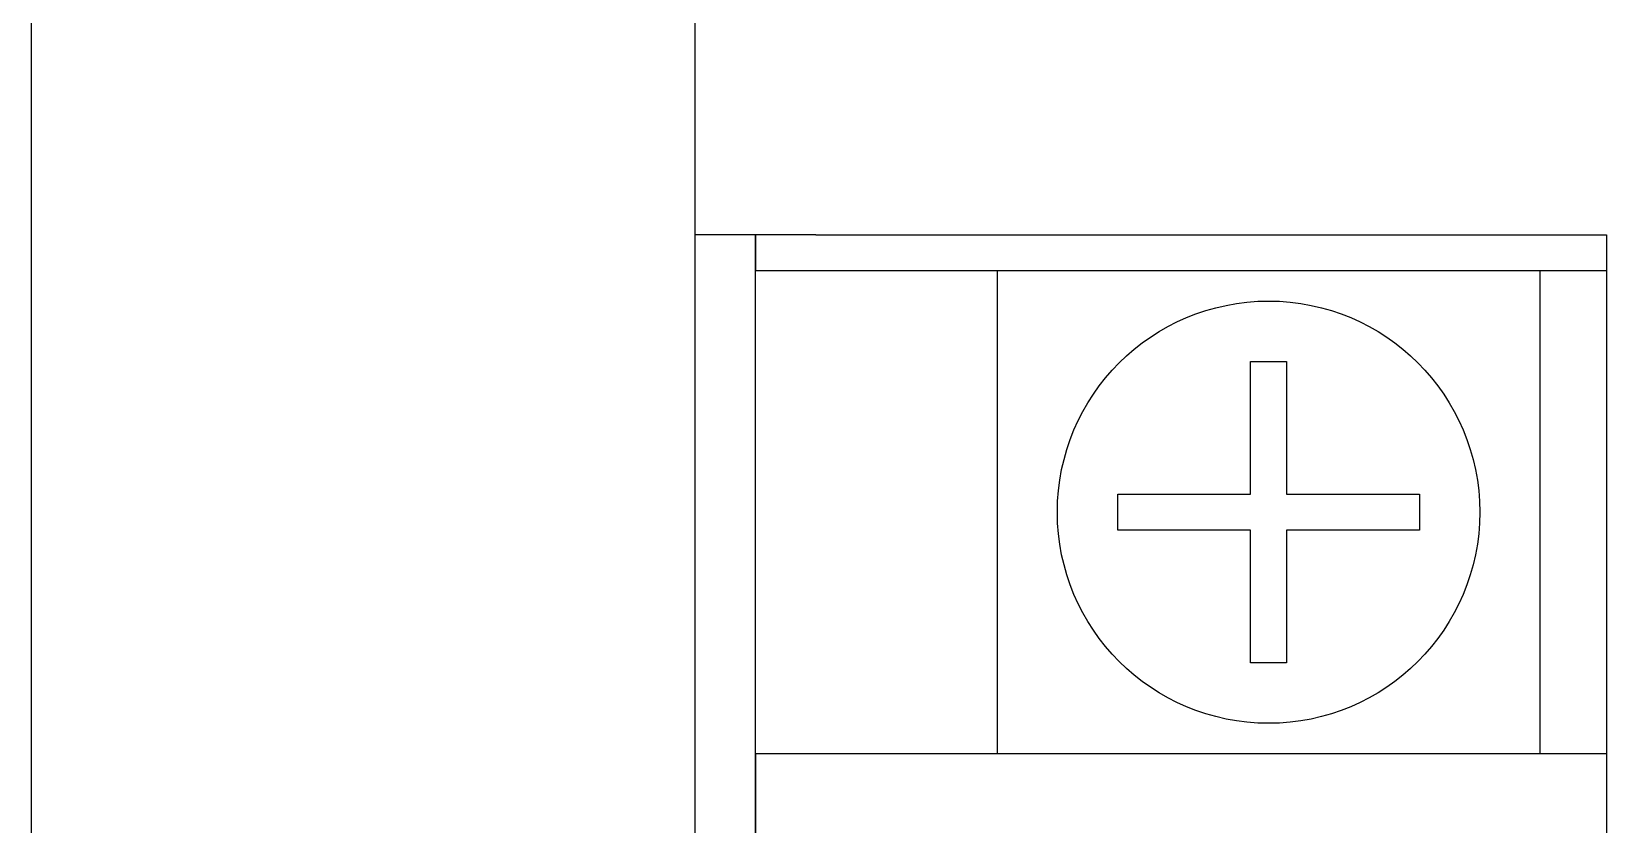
# Model space of a CAD drawing. Header units: millimetres. Extents: x 30232679 to 30326002, y -948068 to -920528.
# Drawn here: x 30313999.8 to 30314462.8, y -925087.1 to -924853.9 of the extents above; entities that cross this region are included whole.
import ezdxf

# ---------------------------------------------------------------- set-up
doc = ezdxf.new("R2010")
doc.units = ezdxf.units.MM
doc.header["$LTSCALE"] = 600
doc.header["$MEASUREMENT"] = 0
doc.layers.add('PARKING', color=7, linetype='CONTINUOUS')

msp = doc.modelspace()

# ---------------------------------------------------------------- linework, layer by layer
at = {"layer": 'PARKING', "linetype": 'Continuous'}
for p, q in [((30314194.93, -924913.65, 14196.36), (30314194.93, -923992.85, 14196.36)), ((30313999.77, -926246.06, 14196.36), (30313999.77, -924099.3, 14196.36)), ((30314194.93, -925413.97, 14196.36), (30314194.93, -924913.65, 14196.36)), ((30314230.42, -924913.65, 14196.36), (30314194.93, -924913.65, 14196.36)), ((30314212.67, -925413.97, 14196.36), (30314212.67, -924913.65, 14196.36)), ((30314212.67, -924913.65, 14196.36), (30314212.67, -924924.29, 14196.36)), ((30314230.42, -924913.65, 14196.36), (30314462.83, -924913.65, 14196.36)), ((30314462.83, -924913.65, 14196.36), (30314462.83, -925413.97, 14196.36)), ((30314248.16, -924924.29, 14196.36), (30314212.67, -924924.29, 14196.36)), ((30314212.67, -925066.23, 14196.36), (30314212.67, -924924.29, 14196.36)), ((30314462.83, -924924.29, 14196.36), (30314248.16, -924924.29, 14196.36)), ((30314283.64, -924924.29, 14196.36), (30314283.64, -925066.23, 14196.36)), ((30314443.32, -925066.23, 14196.36), (30314443.32, -924924.29, 14196.36)), ((30314358.16, -924952.21, 14196.36), (30314358.16, -924950.91, 14196.36)), ((30314358.16, -924950.91, 14196.36), (30314358.6, -924950.91, 14196.36)), ((30314358.16, -924953.54, 14196.36), (30314358.16, -924952.21, 14196.36)), ((30314358.16, -924954.92, 14196.36), (30314358.16, -924953.54, 14196.36)), ((30314358.6, -924950.91, 14196.36), (30314359.04, -924950.91, 14196.36)), ((30314359.04, -924950.91, 14196.36), (30314359.49, -924950.91, 14196.36)), ((30314359.49, -924950.91, 14196.36), (30314359.93, -924950.91, 14196.36)), ((30314359.93, -924950.91, 14196.36), (30314360.37, -924950.91, 14196.36)), ((30314360.37, -924950.91, 14196.36), (30314360.82, -924950.91, 14196.36)), ((30314360.82, -924950.91, 14196.36), (30314361.26, -924950.91, 14196.36)), ((30314361.26, -924950.91, 14196.36), (30314361.7, -924950.91, 14196.36)), ((30314361.7, -924950.91, 14196.36), (30314362.15, -924950.91, 14196.36)), ((30314362.15, -924950.91, 14196.36), (30314362.59, -924950.91, 14196.36)), ((30314362.59, -924950.91, 14196.36), (30314363.04, -924950.91, 14196.36)), ((30314363.04, -924950.91, 14196.36), (30314363.48, -924950.91, 14196.36)), ((30314363.48, -924950.91, 14196.36), (30314363.92, -924950.91, 14196.36)), ((30314363.92, -924950.91, 14196.36), (30314364.37, -924950.91, 14196.36)), ((30314364.37, -924950.91, 14196.36), (30314364.81, -924950.91, 14196.36)), ((30314364.81, -924950.91, 14196.36), (30314365.25, -924950.91, 14196.36)), ((30314365.25, -924950.91, 14196.36), (30314365.7, -924950.91, 14196.36)), ((30314365.7, -924950.91, 14196.36), (30314366.14, -924950.91, 14196.36)), ((30314366.14, -924950.91, 14196.36), (30314366.58, -924950.91, 14196.36)), ((30314366.58, -924950.91, 14196.36), (30314367.03, -924950.91, 14196.36)), ((30314367.03, -924950.91, 14196.36), (30314367.47, -924950.91, 14196.36)), ((30314367.47, -924950.91, 14196.36), (30314367.92, -924950.91, 14196.36)), ((30314367.92, -924950.91, 14196.36), (30314368.36, -924950.91, 14196.36)), ((30314368.36, -924950.91, 14196.36), (30314368.8, -924950.91, 14196.36)), ((30314368.8, -924950.91, 14196.36), (30314368.8, -924952.26, 14196.36)), ((30314368.8, -924952.26, 14196.36), (30314368.8, -924953.65, 14196.36)), ((30314368.8, -924953.65, 14196.36), (30314368.8, -924955.08, 14196.36)), ((30314358.16, -924956.33, 14196.36), (30314358.16, -924954.92, 14196.36)), ((30314358.16, -924957.78, 14196.36), (30314358.16, -924956.33, 14196.36)), ((30314358.16, -924959.26, 14196.36), (30314358.16, -924957.78, 14196.36)), ((30314368.8, -924955.08, 14196.36), (30314368.8, -924956.56, 14196.36)), ((30314368.8, -924956.56, 14196.36), (30314368.8, -924958.07, 14196.36)), ((30314368.8, -924958.07, 14196.36), (30314368.8, -924959.61, 14196.36)), ((30314358.16, -924960.77, 14196.36), (30314358.16, -924959.26, 14196.36)), ((30314358.16, -924962.31, 14196.36), (30314358.16, -924960.77, 14196.36)), ((30314358.16, -924963.87, 14196.36), (30314358.16, -924962.31, 14196.36)), ((30314368.8, -924959.61, 14196.36), (30314368.8, -924961.2, 14196.36)), ((30314368.8, -924961.2, 14196.36), (30314368.8, -924962.81, 14196.36)), ((30314368.8, -924962.81, 14196.36), (30314368.8, -924964.46, 14196.36)), ((30314358.16, -924965.46, 14196.36), (30314358.16, -924963.87, 14196.36)), ((30314358.16, -924967.08, 14196.36), (30314358.16, -924965.46, 14196.36)), ((30314358.16, -924968.73, 14196.36), (30314358.16, -924967.08, 14196.36)), ((30314368.8, -924964.46, 14196.36), (30314368.8, -924966.13, 14196.36)), ((30314368.8, -924966.13, 14196.36), (30314368.8, -924967.8, 14196.36)), ((30314368.8, -924967.8, 14196.36), (30314368.8, -924969.48, 14196.36)), ((30314358.16, -924970.39, 14196.36), (30314358.16, -924968.73, 14196.36)), ((30314358.16, -924972.09, 14196.36), (30314358.16, -924970.39, 14196.36)), ((30314358.16, -924973.8, 14196.36), (30314358.16, -924972.09, 14196.36)), ((30314368.8, -924969.48, 14196.36), (30314368.8, -924971.17, 14196.36)), ((30314368.8, -924971.17, 14196.36), (30314368.8, -924972.87, 14196.36)), ((30314358.16, -924975.54, 14196.36), (30314358.16, -924973.8, 14196.36)), ((30314358.16, -924977.29, 14196.36), (30314358.16, -924975.54, 14196.36)), ((30314358.16, -924979.07, 14196.36), (30314358.16, -924977.29, 14196.36)), ((30314368.8, -924972.87, 14196.36), (30314368.8, -924974.57, 14196.36)), ((30314368.8, -924974.57, 14196.36), (30314368.8, -924976.27, 14196.36)), ((30314368.8, -924976.27, 14196.36), (30314368.8, -924977.97, 14196.36)), ((30314358.16, -924980.86, 14196.36), (30314358.16, -924979.07, 14196.36)), ((30314358.16, -924982.67, 14196.36), (30314358.16, -924980.86, 14196.36)), ((30314368.8, -924977.97, 14196.36), (30314368.8, -924979.67, 14196.36)), ((30314368.8, -924979.67, 14196.36), (30314368.8, -924981.38, 14196.36)), ((30314368.8, -924981.38, 14196.36), (30314368.8, -924983.09, 14196.36)), ((30314358.16, -924984.49, 14196.36), (30314358.16, -924982.67, 14196.36)), ((30314358.16, -924986.3, 14196.36), (30314358.16, -924984.49, 14196.36)), ((30314358.16, -924988.12, 14196.36), (30314358.16, -924986.3, 14196.36)), ((30314368.8, -924983.09, 14196.36), (30314368.8, -924984.8, 14196.36)), ((30314368.8, -924984.8, 14196.36), (30314368.8, -924986.51, 14196.36)), ((30314368.8, -924986.51, 14196.36), (30314368.8, -924988.22, 14196.36)), ((30314319.12, -924990.38, 14196.36), (30314319.12, -924989.94, 14196.36)), ((30314319.12, -924989.94, 14196.36), (30314320.48, -924989.94, 14196.36)), ((30314319.12, -924990.83, 14196.36), (30314319.12, -924990.38, 14196.36)), ((30314319.12, -924991.27, 14196.36), (30314319.12, -924990.83, 14196.36)), ((30314319.12, -924991.71, 14196.36), (30314319.12, -924991.27, 14196.36)), ((30314320.48, -924989.94, 14196.36), (30314321.87, -924989.94, 14196.36)), ((30314321.87, -924989.94, 14196.36), (30314323.3, -924989.94, 14196.36)), ((30314323.3, -924989.94, 14196.36), (30314324.77, -924989.94, 14196.36)), ((30314324.77, -924989.94, 14196.36), (30314326.28, -924989.94, 14196.36)), ((30314326.28, -924989.94, 14196.36), (30314327.83, -924989.94, 14196.36)), ((30314327.83, -924989.94, 14196.36), (30314329.41, -924989.94, 14196.36)), ((30314329.41, -924989.94, 14196.36), (30314331.03, -924989.94, 14196.36)), ((30314331.03, -924989.94, 14196.36), (30314332.68, -924989.94, 14196.36)), ((30314332.68, -924989.94, 14196.36), (30314334.34, -924989.94, 14196.36)), ((30314334.34, -924989.94, 14196.36), (30314336.02, -924989.94, 14196.36)), ((30314336.02, -924989.94, 14196.36), (30314337.7, -924989.94, 14196.36)), ((30314337.7, -924989.94, 14196.36), (30314339.39, -924989.94, 14196.36)), ((30314339.39, -924989.94, 14196.36), (30314341.09, -924989.94, 14196.36)), ((30314341.09, -924989.94, 14196.36), (30314342.79, -924989.94, 14196.36)), ((30314342.79, -924989.94, 14196.36), (30314344.49, -924989.94, 14196.36)), ((30314344.49, -924989.94, 14196.36), (30314346.19, -924989.94, 14196.36)), ((30314346.19, -924989.94, 14196.36), (30314347.89, -924989.94, 14196.36)), ((30314347.89, -924989.94, 14196.36), (30314349.6, -924989.94, 14196.36)), ((30314349.6, -924989.94, 14196.36), (30314351.31, -924989.94, 14196.36)), ((30314351.31, -924989.94, 14196.36), (30314353.02, -924989.94, 14196.36)), ((30314353.02, -924989.94, 14196.36), (30314354.73, -924989.94, 14196.36)), ((30314354.73, -924989.94, 14196.36), (30314356.44, -924989.94, 14196.36)), ((30314356.44, -924989.94, 14196.36), (30314358.16, -924989.94, 14196.36)), ((30314358.16, -924989.94, 14196.36), (30314358.16, -924988.12, 14196.36)), ((30314368.8, -924988.22, 14196.36), (30314368.8, -924989.94, 14196.36)), ((30314368.8, -924989.94, 14196.36), (30314370.62, -924989.94, 14196.36)), ((30314370.62, -924989.94, 14196.36), (30314372.44, -924989.94, 14196.36)), ((30314372.44, -924989.94, 14196.36), (30314374.25, -924989.94, 14196.36)), ((30314374.25, -924989.94, 14196.36), (30314376.07, -924989.94, 14196.36)), ((30314376.07, -924989.94, 14196.36), (30314377.88, -924989.94, 14196.36)), ((30314377.88, -924989.94, 14196.36), (30314379.67, -924989.94, 14196.36)), ((30314379.67, -924989.94, 14196.36), (30314381.45, -924989.94, 14196.36)), ((30314381.45, -924989.94, 14196.36), (30314383.2, -924989.94, 14196.36)), ((30314383.2, -924989.94, 14196.36), (30314384.94, -924989.94, 14196.36)), ((30314384.94, -924989.94, 14196.36), (30314386.65, -924989.94, 14196.36)), ((30314386.65, -924989.94, 14196.36), (30314388.35, -924989.94, 14196.36)), ((30314388.35, -924989.94, 14196.36), (30314390.01, -924989.94, 14196.36)), ((30314390.01, -924989.94, 14196.36), (30314391.66, -924989.94, 14196.36)), ((30314391.66, -924989.94, 14196.36), (30314393.28, -924989.94, 14196.36)), ((30314393.28, -924989.94, 14196.36), (30314394.87, -924989.94, 14196.36)), ((30314394.87, -924989.94, 14196.36), (30314396.43, -924989.94, 14196.36)), ((30314396.43, -924989.94, 14196.36), (30314397.97, -924989.94, 14196.36)), ((30314397.97, -924989.94, 14196.36), (30314399.48, -924989.94, 14196.36)), ((30314399.48, -924989.94, 14196.36), (30314400.96, -924989.94, 14196.36)), ((30314400.96, -924989.94, 14196.36), (30314402.41, -924989.94, 14196.36)), ((30314402.41, -924989.94, 14196.36), (30314403.82, -924989.94, 14196.36)), ((30314403.82, -924989.94, 14196.36), (30314405.2, -924989.94, 14196.36)), ((30314405.2, -924989.94, 14196.36), (30314406.54, -924989.94, 14196.36)), ((30314406.54, -924989.94, 14196.36), (30314407.83, -924989.94, 14196.36)), ((30314407.83, -924989.94, 14196.36), (30314407.83, -924990.38, 14196.36)), ((30314407.83, -924990.38, 14196.36), (30314407.83, -924990.83, 14196.36)), ((30314407.83, -924990.83, 14196.36), (30314407.83, -924991.27, 14196.36)), ((30314407.83, -924991.27, 14196.36), (30314407.83, -924991.71, 14196.36)), ((30314319.12, -924992.16, 14196.36), (30314319.12, -924991.71, 14196.36)), ((30314319.12, -924992.6, 14196.36), (30314319.12, -924992.16, 14196.36)), ((30314319.12, -924993.04, 14196.36), (30314319.12, -924992.6, 14196.36)), ((30314319.12, -924993.49, 14196.36), (30314319.12, -924993.04, 14196.36)), ((30314319.12, -924993.93, 14196.36), (30314319.12, -924993.49, 14196.36)), ((30314319.12, -924994.37, 14196.36), (30314319.12, -924993.93, 14196.36)), ((30314319.12, -924994.82, 14196.36), (30314319.12, -924994.37, 14196.36)), ((30314319.12, -924995.26, 14196.36), (30314319.12, -924994.82, 14196.36)), ((30314319.12, -924995.7, 14196.36), (30314319.12, -924995.26, 14196.36)), ((30314319.12, -924996.15, 14196.36), (30314319.12, -924995.7, 14196.36)), ((30314407.83, -924991.71, 14196.36), (30314407.83, -924992.16, 14196.36)), ((30314407.83, -924992.16, 14196.36), (30314407.83, -924992.6, 14196.36)), ((30314407.83, -924992.6, 14196.36), (30314407.83, -924993.04, 14196.36)), ((30314407.83, -924993.04, 14196.36), (30314407.83, -924993.49, 14196.36)), ((30314407.83, -924993.49, 14196.36), (30314407.83, -924993.93, 14196.36)), ((30314407.83, -924993.93, 14196.36), (30314407.83, -924994.37, 14196.36)), ((30314407.83, -924994.37, 14196.36), (30314407.83, -924994.82, 14196.36)), ((30314407.83, -924994.82, 14196.36), (30314407.83, -924995.26, 14196.36)), ((30314407.83, -924995.26, 14196.36), (30314407.83, -924995.7, 14196.36)), ((30314407.83, -924995.7, 14196.36), (30314407.83, -924996.15, 14196.36)), ((30314319.12, -924996.59, 14196.36), (30314319.12, -924996.15, 14196.36)), ((30314319.12, -924997.04, 14196.36), (30314319.12, -924996.59, 14196.36)), ((30314319.12, -924997.48, 14196.36), (30314319.12, -924997.04, 14196.36)), ((30314319.12, -924997.92, 14196.36), (30314319.12, -924997.48, 14196.36)), ((30314319.12, -924998.37, 14196.36), (30314319.12, -924997.92, 14196.36)), ((30314319.12, -924998.81, 14196.36), (30314319.12, -924998.37, 14196.36)), ((30314319.12, -924999.25, 14196.36), (30314319.12, -924998.81, 14196.36)), ((30314319.12, -924999.7, 14196.36), (30314319.12, -924999.25, 14196.36)), ((30314319.12, -925000.14, 14196.36), (30314319.12, -924999.7, 14196.36)), ((30314319.12, -925000.58, 14196.36), (30314319.12, -925000.14, 14196.36)), ((30314320.42, -925000.58, 14196.36), (30314319.12, -925000.58, 14196.36)), ((30314321.76, -925000.58, 14196.36), (30314320.42, -925000.58, 14196.36)), ((30314323.14, -925000.58, 14196.36), (30314321.76, -925000.58, 14196.36)), ((30314324.55, -925000.58, 14196.36), (30314323.14, -925000.58, 14196.36)), ((30314326, -925000.58, 14196.36), (30314324.55, -925000.58, 14196.36)), ((30314327.48, -925000.58, 14196.36), (30314326, -925000.58, 14196.36)), ((30314328.99, -925000.58, 14196.36), (30314327.48, -925000.58, 14196.36)), ((30314330.52, -925000.58, 14196.36), (30314328.99, -925000.58, 14196.36)), ((30314332.09, -925000.58, 14196.36), (30314330.52, -925000.58, 14196.36)), ((30314333.68, -925000.58, 14196.36), (30314332.09, -925000.58, 14196.36)), ((30314335.3, -925000.58, 14196.36), (30314333.68, -925000.58, 14196.36)), ((30314336.94, -925000.58, 14196.36), (30314335.3, -925000.58, 14196.36)), ((30314338.61, -925000.58, 14196.36), (30314336.94, -925000.58, 14196.36)), ((30314340.3, -925000.58, 14196.36), (30314338.61, -925000.58, 14196.36)), ((30314342.02, -925000.58, 14196.36), (30314340.3, -925000.58, 14196.36)), ((30314343.75, -925000.58, 14196.36), (30314342.02, -925000.58, 14196.36)), ((30314345.51, -925000.58, 14196.36), (30314343.75, -925000.58, 14196.36)), ((30314347.29, -925000.58, 14196.36), (30314345.51, -925000.58, 14196.36)), ((30314349.08, -925000.58, 14196.36), (30314347.29, -925000.58, 14196.36)), ((30314350.89, -925000.58, 14196.36), (30314349.08, -925000.58, 14196.36)), ((30314352.7, -925000.58, 14196.36), (30314350.89, -925000.58, 14196.36)), ((30314354.52, -925000.58, 14196.36), (30314352.7, -925000.58, 14196.36)), ((30314356.34, -925000.58, 14196.36), (30314354.52, -925000.58, 14196.36)), ((30314358.16, -925000.58, 14196.36), (30314356.34, -925000.58, 14196.36)), ((30314358.16, -925002.3, 14196.36), (30314358.16, -925000.58, 14196.36)), ((30314368.8, -925000.58, 14196.36), (30314368.8, -925002.4, 14196.36)), ((30314370.52, -925000.58, 14196.36), (30314368.8, -925000.58, 14196.36)), ((30314372.23, -925000.58, 14196.36), (30314370.52, -925000.58, 14196.36)), ((30314373.94, -925000.58, 14196.36), (30314372.23, -925000.58, 14196.36)), ((30314375.65, -925000.58, 14196.36), (30314373.94, -925000.58, 14196.36)), ((30314377.36, -925000.58, 14196.36), (30314375.65, -925000.58, 14196.36)), ((30314379.07, -925000.58, 14196.36), (30314377.36, -925000.58, 14196.36)), ((30314380.77, -925000.58, 14196.36), (30314379.07, -925000.58, 14196.36)), ((30314382.47, -925000.58, 14196.36), (30314380.77, -925000.58, 14196.36)), ((30314384.17, -925000.58, 14196.36), (30314382.47, -925000.58, 14196.36)), ((30314385.87, -925000.58, 14196.36), (30314384.17, -925000.58, 14196.36)), ((30314387.57, -925000.58, 14196.36), (30314385.87, -925000.58, 14196.36)), ((30314389.26, -925000.58, 14196.36), (30314387.57, -925000.58, 14196.36)), ((30314390.94, -925000.58, 14196.36), (30314389.26, -925000.58, 14196.36)), ((30314392.61, -925000.58, 14196.36), (30314390.94, -925000.58, 14196.36)), ((30314394.28, -925000.58, 14196.36), (30314392.61, -925000.58, 14196.36)), ((30314395.93, -925000.58, 14196.36), (30314394.28, -925000.58, 14196.36)), ((30314397.54, -925000.58, 14196.36), (30314395.93, -925000.58, 14196.36)), ((30314399.13, -925000.58, 14196.36), (30314397.54, -925000.58, 14196.36)), ((30314400.67, -925000.58, 14196.36), (30314399.13, -925000.58, 14196.36)), ((30314402.18, -925000.58, 14196.36), (30314400.67, -925000.58, 14196.36)), ((30314403.66, -925000.58, 14196.36), (30314402.18, -925000.58, 14196.36)), ((30314405.09, -925000.58, 14196.36), (30314403.66, -925000.58, 14196.36)), ((30314406.48, -925000.58, 14196.36), (30314405.09, -925000.58, 14196.36)), ((30314407.83, -925000.58, 14196.36), (30314406.48, -925000.58, 14196.36)), ((30314407.83, -924996.15, 14196.36), (30314407.83, -924996.59, 14196.36)), ((30314407.83, -924996.59, 14196.36), (30314407.83, -924997.04, 14196.36)), ((30314407.83, -924997.04, 14196.36), (30314407.83, -924997.48, 14196.36)), ((30314407.83, -924997.48, 14196.36), (30314407.83, -924997.92, 14196.36)), ((30314407.83, -924997.92, 14196.36), (30314407.83, -924998.37, 14196.36)), ((30314407.83, -924998.37, 14196.36), (30314407.83, -924998.81, 14196.36)), ((30314407.83, -924998.81, 14196.36), (30314407.83, -924999.25, 14196.36)), ((30314407.83, -924999.25, 14196.36), (30314407.83, -924999.7, 14196.36)), ((30314407.83, -924999.7, 14196.36), (30314407.83, -925000.14, 14196.36)), ((30314407.83, -925000.14, 14196.36), (30314407.83, -925000.58, 14196.36)), ((30314358.16, -925004.01, 14196.36), (30314358.16, -925002.3, 14196.36)), ((30314358.16, -925005.72, 14196.36), (30314358.16, -925004.01, 14196.36)), ((30314368.8, -925002.4, 14196.36), (30314368.8, -925004.22, 14196.36)), ((30314368.8, -925004.22, 14196.36), (30314368.8, -925006.04, 14196.36)), ((30314358.16, -925007.43, 14196.36), (30314358.16, -925005.72, 14196.36)), ((30314358.16, -925009.14, 14196.36), (30314358.16, -925007.43, 14196.36)), ((30314358.16, -925010.85, 14196.36), (30314358.16, -925009.14, 14196.36)), ((30314368.8, -925006.04, 14196.36), (30314368.8, -925007.85, 14196.36)), ((30314368.8, -925007.85, 14196.36), (30314368.8, -925009.66, 14196.36)), ((30314368.8, -925009.66, 14196.36), (30314368.8, -925011.45, 14196.36)), ((30314358.16, -925012.55, 14196.36), (30314358.16, -925010.85, 14196.36)), ((30314358.16, -925014.25, 14196.36), (30314358.16, -925012.55, 14196.36)), ((30314358.16, -925015.95, 14196.36), (30314358.16, -925014.25, 14196.36)), ((30314368.8, -925011.45, 14196.36), (30314368.8, -925013.23, 14196.36)), ((30314368.8, -925013.23, 14196.36), (30314368.8, -925014.99, 14196.36)), ((30314358.16, -925017.65, 14196.36), (30314358.16, -925015.95, 14196.36)), ((30314358.16, -925019.35, 14196.36), (30314358.16, -925017.65, 14196.36)), ((30314368.8, -925014.99, 14196.36), (30314368.8, -925016.72, 14196.36)), ((30314368.8, -925016.72, 14196.36), (30314368.8, -925018.44, 14196.36)), ((30314368.8, -925018.44, 14196.36), (30314368.8, -925020.13, 14196.36)), ((30314358.16, -925021.04, 14196.36), (30314358.16, -925019.35, 14196.36)), ((30314358.16, -925022.72, 14196.36), (30314358.16, -925021.04, 14196.36)), ((30314358.16, -925024.4, 14196.36), (30314358.16, -925022.72, 14196.36)), ((30314368.8, -925020.13, 14196.36), (30314368.8, -925021.8, 14196.36)), ((30314368.8, -925021.8, 14196.36), (30314368.8, -925023.44, 14196.36)), ((30314368.8, -925023.44, 14196.36), (30314368.8, -925025.06, 14196.36)), ((30314358.16, -925026.06, 14196.36), (30314358.16, -925024.4, 14196.36)), ((30314358.16, -925027.71, 14196.36), (30314358.16, -925026.06, 14196.36)), ((30314358.16, -925029.33, 14196.36), (30314358.16, -925027.71, 14196.36)), ((30314368.8, -925025.06, 14196.36), (30314368.8, -925026.65, 14196.36)), ((30314368.8, -925026.65, 14196.36), (30314368.8, -925028.22, 14196.36)), ((30314368.8, -925028.22, 14196.36), (30314368.8, -925029.75, 14196.36)), ((30314358.16, -925030.91, 14196.36), (30314358.16, -925029.33, 14196.36)), ((30314358.16, -925032.46, 14196.36), (30314358.16, -925030.91, 14196.36)), ((30314358.16, -925033.97, 14196.36), (30314358.16, -925032.46, 14196.36)), ((30314368.8, -925029.75, 14196.36), (30314368.8, -925031.26, 14196.36)), ((30314368.8, -925031.26, 14196.36), (30314368.8, -925032.74, 14196.36)), ((30314368.8, -925032.74, 14196.36), (30314368.8, -925034.19, 14196.36)), ((30314358.16, -925035.44, 14196.36), (30314358.16, -925033.97, 14196.36)), ((30314358.16, -925036.87, 14196.36), (30314358.16, -925035.44, 14196.36)), ((30314358.16, -925038.26, 14196.36), (30314358.16, -925036.87, 14196.36)), ((30314368.8, -925034.19, 14196.36), (30314368.8, -925035.6, 14196.36)), ((30314368.8, -925035.6, 14196.36), (30314368.8, -925036.98, 14196.36)), ((30314368.8, -925036.98, 14196.36), (30314368.8, -925038.32, 14196.36)), ((30314358.16, -925039.62, 14196.36), (30314358.16, -925038.26, 14196.36)), ((30314358.38, -925039.62, 14196.36), (30314358.16, -925039.62, 14196.36)), ((30314358.6, -925039.62, 14196.36), (30314358.38, -925039.62, 14196.36)), ((30314358.82, -925039.62, 14196.36), (30314358.6, -925039.62, 14196.36)), ((30314359.04, -925039.62, 14196.36), (30314358.82, -925039.62, 14196.36)), ((30314359.26, -925039.62, 14196.36), (30314359.04, -925039.62, 14196.36)), ((30314359.49, -925039.62, 14196.36), (30314359.26, -925039.62, 14196.36)), ((30314359.71, -925039.62, 14196.36), (30314359.49, -925039.62, 14196.36)), ((30314359.93, -925039.62, 14196.36), (30314359.71, -925039.62, 14196.36)), ((30314360.15, -925039.62, 14196.36), (30314359.93, -925039.62, 14196.36)), ((30314360.37, -925039.62, 14196.36), (30314360.15, -925039.62, 14196.36)), ((30314360.6, -925039.62, 14196.36), (30314360.37, -925039.62, 14196.36)), ((30314360.82, -925039.62, 14196.36), (30314360.6, -925039.62, 14196.36)), ((30314361.04, -925039.62, 14196.36), (30314360.82, -925039.62, 14196.36)), ((30314361.26, -925039.62, 14196.36), (30314361.04, -925039.62, 14196.36)), ((30314361.48, -925039.62, 14196.36), (30314361.26, -925039.62, 14196.36)), ((30314361.7, -925039.62, 14196.36), (30314361.48, -925039.62, 14196.36)), ((30314361.93, -925039.62, 14196.36), (30314361.7, -925039.62, 14196.36)), ((30314362.15, -925039.62, 14196.36), (30314361.93, -925039.62, 14196.36)), ((30314362.37, -925039.62, 14196.36), (30314362.15, -925039.62, 14196.36)), ((30314362.59, -925039.62, 14196.36), (30314362.37, -925039.62, 14196.36)), ((30314362.81, -925039.62, 14196.36), (30314362.59, -925039.62, 14196.36)), ((30314363.04, -925039.62, 14196.36), (30314362.81, -925039.62, 14196.36)), ((30314363.26, -925039.62, 14196.36), (30314363.04, -925039.62, 14196.36)), ((30314363.48, -925039.62, 14196.36), (30314363.26, -925039.62, 14196.36)), ((30314363.7, -925039.62, 14196.36), (30314363.48, -925039.62, 14196.36)), ((30314363.92, -925039.62, 14196.36), (30314363.7, -925039.62, 14196.36)), ((30314364.14, -925039.62, 14196.36), (30314363.92, -925039.62, 14196.36)), ((30314364.37, -925039.62, 14196.36), (30314364.14, -925039.62, 14196.36)), ((30314364.59, -925039.62, 14196.36), (30314364.37, -925039.62, 14196.36)), ((30314364.81, -925039.62, 14196.36), (30314364.59, -925039.62, 14196.36)), ((30314365.03, -925039.62, 14196.36), (30314364.81, -925039.62, 14196.36)), ((30314365.25, -925039.62, 14196.36), (30314365.03, -925039.62, 14196.36)), ((30314365.48, -925039.62, 14196.36), (30314365.25, -925039.62, 14196.36)), ((30314365.7, -925039.62, 14196.36), (30314365.48, -925039.62, 14196.36)), ((30314365.92, -925039.62, 14196.36), (30314365.7, -925039.62, 14196.36)), ((30314366.14, -925039.62, 14196.36), (30314365.92, -925039.62, 14196.36)), ((30314366.36, -925039.62, 14196.36), (30314366.14, -925039.62, 14196.36)), ((30314366.58, -925039.62, 14196.36), (30314366.36, -925039.62, 14196.36)), ((30314366.81, -925039.62, 14196.36), (30314366.58, -925039.62, 14196.36)), ((30314367.03, -925039.62, 14196.36), (30314366.81, -925039.62, 14196.36)), ((30314367.25, -925039.62, 14196.36), (30314367.03, -925039.62, 14196.36)), ((30314367.47, -925039.62, 14196.36), (30314367.25, -925039.62, 14196.36)), ((30314367.69, -925039.62, 14196.36), (30314367.47, -925039.62, 14196.36)), ((30314367.92, -925039.62, 14196.36), (30314367.69, -925039.62, 14196.36)), ((30314368.14, -925039.62, 14196.36), (30314367.92, -925039.62, 14196.36)), ((30314368.36, -925039.62, 14196.36), (30314368.14, -925039.62, 14196.36)), ((30314368.58, -925039.62, 14196.36), (30314368.36, -925039.62, 14196.36)), ((30314368.8, -925039.62, 14196.36), (30314368.58, -925039.62, 14196.36)), ((30314368.8, -925038.32, 14196.36), (30314368.8, -925039.62, 14196.36)), ((30314212.67, -925066.23, 14196.36), (30314248.16, -925066.23, 14196.36)), ((30314212.67, -925066.23, 14196.36), (30314212.67, -925092.84, 14196.36)), ((30314248.16, -925066.23, 14196.36), (30314462.83, -925066.23, 14196.36))]:
    msp.add_line(p, q, dxfattribs=at)
msp.add_circle((30314363.48, -924995.26, 14196.36), 62.1, dxfattribs=at)

doc.saveas('drawing.dxf')
